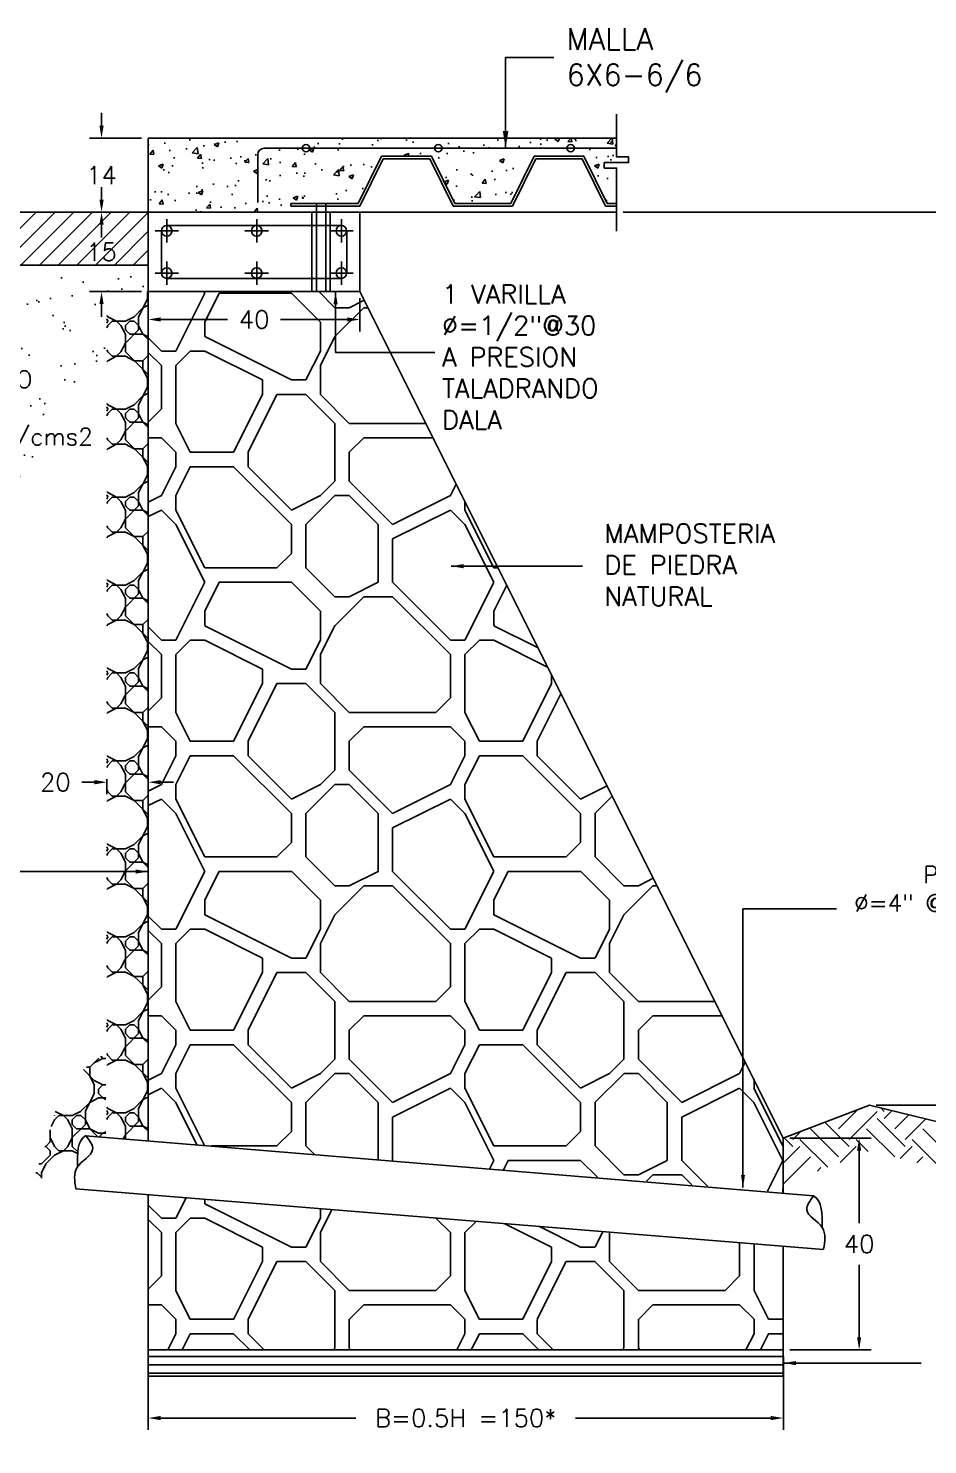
# Model space of a CAD drawing. Header units: millimetres. Extents: x -478 to -58, y -79 to 80.
# Drawn here: x -447.64 to -440.85, y 16.56 to 27.27 of the extents above; entities that cross this region are included whole.
import ezdxf

# ---------------------------------------------------------------- set-up
doc = ezdxf.new("R2010")
doc.units = ezdxf.units.MM
doc.header["$MEASUREMENT"] = 0
doc.layers.get('Defpoints').update_dxf_attribs({"color": 71})
for name, color, linetype in [('ACERO', 40, 'Continuous'), ('L1', 1, 'Continuous'), ('MUROS', 4, 'Continuous'), ('texto', 5, 'Continuous')]:
    doc.layers.add(name, color=color, linetype=linetype)
doc.styles.add('PEQ', font='simplex.shx', dxfattribs={"height": 0.09})
doc.styles.add('ROMANS', font='simplex.shx')
doc.linetypes.add('ZIGZAG', pattern='A,0.0001,-0.2,[131,ltypeshp.shx,S=0.2,R=0,X=-0.2,Y=0],-0.4,[131,ltypeshp.shx,S=0.2,R=180,X=0.2,Y=0],-0.2', length=0.8001)
doc.dimstyles.new('STANDARD$0', dxfattribs={"dimtxt": 0.135, "dimasz": 0.095, "dimexe": 0.09, "dimexo": 0.05, "dimgap": 0.09, "dimtad": 0, "dimtih": 1, "dimtoh": 1, "dimdec": 0, "dimlfac": 100, "dimzin": 0, "dimdsep": 46, "dimtxsty": 'ROMANS', "dimcen": 0.09, "dimclrd": 1, "dimclre": 1, "dimclrt": 5, "dimadec": 0, "dimazin": 0, "dimtfac": 1, "dimtdec": 0, "dimtofl": 0, "dimtmove": 0, "dimatfit": 1, "dimfxl": 1, "dimtolj": 1, "dimtzin": 0, "dimarcsym": 0})
doc.dimstyles.new('STANDARD$7', dxfattribs={"dimtxt": 0.6, "dimasz": 0.09, "dimexe": 0.18, "dimexo": 0.0625, "dimgap": 0.09, "dimtad": 0, "dimtih": 1, "dimtoh": 1, "dimzin": 0, "dimdsep": 46, "dimtxsty": 'PEQ', "dimcen": 0.09, "dimclrd": 1, "dimclre": 1, "dimadec": 0, "dimazin": 0, "dimtfac": 1, "dimtdec": 4, "dimtofl": 0, "dimtmove": 0, "dimatfit": 1, "dimfxl": 1, "dimtolj": 1, "dimtzin": 0, "dimarcsym": 0})
pattern_1 = [(50, (1.0669, -0.6441), (0.3586301, -0.03137607), [0.0375, -0.4125]), (355, (1.0669, -0.6441), (-0.06937567, 0.37609607), [0.03, -0.33]), (100.4514, (1.09677, -0.6467), (0.2892547, 0.34471977), [0.0318701, -0.35057106]), (46.1842, (1.0669, -0.5441), (0.53362052, -0.0827595), [0.05625, -0.61875]), (96.6356, (1.11135, -0.551), (0.46733135, 0.48705894), [0.04780514, -0.5258565]), (351.1842, (1.0669, -0.5441), (0.467331, 0.4870593), [0.045, -0.495]), (21, (1.1169, -0.5691), (0.29845353, -0.20130945), [0.0375, -0.4125]), (326, (1.1169, -0.5691), (0.12165767, 0.36257502), [0.03, -0.33]), (71.4514, (1.14176, -0.58588), (0.42011131, 0.16126525), [0.0318701, -0.35057106]), (37.5, (1.06689, -0.6441), (0.006079928, 0.166446927), [0, -0.326, 0, -0.335, 0, -0.33125]), (7.5, (1.06689, -0.6441), (0.13153477, 0.197205856), [0, -0.191, 0, -0.3185, 0, -0.12625]), (327.5, (0.95539, -0.6441), (0.26691122, -0.011277436), [0, -0.125, 0, -0.39, 0, -0.5175]), (317.5, (0.90539, -0.6441), (0.29159308, 0.05005249), [0, -0.1625, 0, -0.259, 0, -0.3675])]

# ---------------------------------------------------------------- blocks, each defined once
blk = doc.blocks.new('VAR')
at = {"layer": 'ACERO', "color": 4}
for p, q in [((-0.121, 0), (0.121, 0)), ((0, 0.121), (0, -0.121))]:
    blk.add_line(p, q, dxfattribs=at)
at = {"layer": 'ACERO'}
blk.add_circle((0, 0), 0.0548, dxfattribs=at)
blk = doc.blocks.new('*D197')
at = {"layer": 'Defpoints', "color": 0}
for p in [(-447.09, 26.442), (-446.737, 26.442), (-446.737, 25.882)]:
    blk.add_point(p, dxfattribs=at)
at = {"layer": 'L1', "color": 1, "lineweight": -2}
for p, q in [((-447.09, 26.537), (-447.09, 26.632)), ((-446.787, 26.442), (-447.18, 26.442)), ((-446.787, 25.882), (-447.18, 25.882)), ((-447.09, 25.787), (-447.09, 25.692))]:
    blk.add_line(p, q, dxfattribs=at)
at = {"layer": 'L1', "color": 1}
for points in [[(-447.106, 26.537), (-447.074, 26.537), (-447.09, 26.442)], [(-447.106, 25.787), (-447.074, 25.787), (-447.09, 25.882)]]:
    blk.add_solid(points, dxfattribs=at)
at = {"layer": 'L1', "color": 5, "insert": (-447.09, 26.162), "char_height": 0.135, "attachment_point": 5, "style": 'ROMANS'}
blk.add_mtext('\\A1;14', dxfattribs=at)
blk = doc.blocks.new('*D198')
at = {"layer": 'Defpoints', "color": 0}
for p in [(-446.737, 25.882), (-447.09, 25.282), (-446.737, 25.282)]:
    blk.add_point(p, dxfattribs=at)
at = {"layer": 'L1', "color": 1, "lineweight": -2}
for p, q in [((-447.09, 25.977), (-447.09, 26.072)), ((-446.787, 25.882), (-447.18, 25.882)), ((-446.787, 25.282), (-447.18, 25.282)), ((-447.09, 25.187), (-447.09, 25.092))]:
    blk.add_line(p, q, dxfattribs=at)
at = {"layer": 'L1', "color": 1}
for points in [[(-447.106, 25.977), (-447.074, 25.977), (-447.09, 25.882)], [(-447.106, 25.187), (-447.074, 25.187), (-447.09, 25.282)]]:
    blk.add_solid(points, dxfattribs=at)
at = {"layer": 'L1', "color": 5, "insert": (-447.09, 25.582), "char_height": 0.135, "attachment_point": 5, "style": 'ROMANS'}
blk.add_mtext('\\A1;15', dxfattribs=at)
blk = doc.blocks.new('*D199')
at = {"layer": 'Defpoints', "color": 0}
for p in [(-446.737, 25.282), (-445.137, 25.282), (-445.137, 25.071)]:
    blk.add_point(p, dxfattribs=at)
at = {"layer": 'L1', "color": 1, "lineweight": -2}
for p, q in [((-446.737, 25.232), (-446.737, 24.981)), ((-445.137, 25.232), (-445.137, 24.981)), ((-446.642, 25.071), (-446.137, 25.071)), ((-445.232, 25.071), (-445.738, 25.071))]:
    blk.add_line(p, q, dxfattribs=at)
at = {"layer": 'L1', "color": 1}
for points in [[(-446.642, 25.087), (-446.642, 25.055), (-446.737, 25.071)], [(-445.232, 25.087), (-445.232, 25.055), (-445.137, 25.071)]]:
    blk.add_solid(points, dxfattribs=at)
at = {"layer": 'L1', "color": 5, "insert": (-445.937, 25.071), "char_height": 0.135, "attachment_point": 5, "style": 'ROMANS'}
blk.add_mtext('\\A1;40', dxfattribs=at)
blk = doc.blocks.new('*D200')
at = {"layer": 'Defpoints', "color": 0}
for p in [(-446.737, 17.282), (-441.937, 17.282), (-441.937, 16.766)]:
    blk.add_point(p, dxfattribs=at)
at = {"layer": 'L1', "color": 1, "lineweight": -2}
for p, q in [((-446.737, 17.232), (-446.737, 16.676)), ((-441.937, 17.232), (-441.937, 16.676)), ((-446.642, 16.766), (-445.167, 16.766)), ((-442.032, 16.766), (-443.508, 16.766))]:
    blk.add_line(p, q, dxfattribs=at)
at = {"layer": 'L1', "color": 1}
for points in [[(-446.642, 16.782), (-446.642, 16.75), (-446.737, 16.766)], [(-442.032, 16.782), (-442.032, 16.75), (-441.937, 16.766)]]:
    blk.add_solid(points, dxfattribs=at)
at = {"layer": 'L1', "color": 5, "insert": (-444.337, 16.766), "char_height": 0.135, "attachment_point": 5, "style": 'ROMANS'}
blk.add_mtext('\\A1;B=0.5H =150*', dxfattribs=at)
blk = doc.blocks.new('*D201')
at = {"layer": 'Defpoints', "color": 0}
for p in [(-441.937, 18.882), (-441.364, 18.882), (-441.937, 17.282)]:
    blk.add_point(p, dxfattribs=at)
at = {"layer": 'L1', "color": 1, "lineweight": -2}
for p, q in [((-441.887, 18.882), (-441.274, 18.882)), ((-441.364, 18.787), (-441.364, 18.239)), ((-441.364, 17.377), (-441.364, 17.924)), ((-441.887, 17.282), (-441.274, 17.282))]:
    blk.add_line(p, q, dxfattribs=at)
at = {"layer": 'L1', "color": 1}
for points in [[(-441.38, 18.787), (-441.349, 18.787), (-441.364, 18.882)], [(-441.38, 17.377), (-441.349, 17.377), (-441.364, 17.282)]]:
    blk.add_solid(points, dxfattribs=at)
at = {"layer": 'L1', "color": 5, "insert": (-441.364, 18.082), "char_height": 0.135, "attachment_point": 5, "style": 'ROMANS'}
blk.add_mtext('\\A1;40', dxfattribs=at)
blk = doc.blocks.new('*D202')
at = {"layer": 'Defpoints', "color": 0}
for p in [(-447.049, 21.645), (-446.737, 21.645), (-447.049, 21.573)]:
    blk.add_point(p, dxfattribs=at)
at = {"layer": 'L1', "color": 1, "lineweight": -2}
for p, q in [((-447.144, 21.573), (-447.239, 21.573)), ((-447.049, 21.595), (-447.049, 21.483)), ((-446.737, 21.595), (-446.737, 21.483)), ((-446.642, 21.573), (-446.547, 21.573))]:
    blk.add_line(p, q, dxfattribs=at)
at = {"layer": 'L1', "color": 1}
for points in [[(-447.144, 21.589), (-447.144, 21.557), (-447.049, 21.573)], [(-446.642, 21.589), (-446.642, 21.557), (-446.737, 21.573)]]:
    blk.add_solid(points, dxfattribs=at)
at = {"layer": 'L1', "color": 5, "insert": (-447.439, 21.573), "char_height": 0.135, "attachment_point": 5, "style": 'ROMANS'}
blk.add_mtext('\\A1;20', dxfattribs=at)
blk = doc.blocks.new('*D307')
at = {"layer": 'Defpoints', "color": 0}
for p in [(-443.198, 25.882), (-441.285, 19.131), (-440.026, 19.131)]:
    blk.add_point(p, dxfattribs=at)
at = {"layer": 'L1', "color": 1, "lineweight": -2}
for p, q in [((-443.148, 25.882), (-439.936, 25.882)), ((-440.026, 25.787), (-440.026, 22.664)), ((-440.026, 19.226), (-440.026, 22.349)), ((-441.235, 19.131), (-439.936, 19.131))]:
    blk.add_line(p, q, dxfattribs=at)
at = {"layer": 'L1', "color": 1}
for points in [[(-440.042, 25.787), (-440.01, 25.787), (-440.026, 25.882)], [(-440.042, 19.226), (-440.01, 19.226), (-440.026, 19.131)]]:
    blk.add_solid(points, dxfattribs=at)
at = {"layer": 'L1', "color": 5, "insert": (-440.026, 22.506), "char_height": 0.135, "attachment_point": 5, "style": 'ROMANS'}
blk.add_mtext('\\A1;H*', dxfattribs=at)

msp = doc.modelspace()

# ---------------------------------------------------------------- hatches: boundary and pattern name
at = {"layer": 'L1'}
h = msp.add_hatch(dxfattribs=at)
h.set_pattern_fill('AR-CONC', color=256, scale=0.05, style=0)
h.set_pattern_definition(pattern_1)
h.paths.add_polyline_path([(-445.98237, 26.44162), (-446.73736, 26.44162), (-446.73736, 25.88162), (-445.98237, 25.88162)])
h = msp.add_hatch(dxfattribs=at)
h.set_pattern_fill('AR-CONC', color=256, scale=0.05, style=0)
h.set_pattern_definition(pattern_1)
h.paths.add_polyline_path([(-444.97334, 26.3057), (-444.59661, 26.3057), (-444.4206, 25.94836), (-443.99686, 25.94836), (-443.82085, 26.3057), (-443.44412, 26.3057), (-443.26811, 25.94836), (-443.19771, 25.94836), (-443.19771, 26.21528), (-443.29004, 26.21528), (-443.29004, 26.25771), (-443.10689, 26.25771), (-443.10689, 26.30015), (-443.19771, 26.30015), (-443.19771, 26.36592), (-443.51657, 26.36592, -1), (-443.5727, 26.36592), (-444.51657, 26.36592, -1), (-444.5727, 26.36592), (-445.51657, 26.36592, -1), (-445.5727, 26.36592, -1), (-445.51657, 26.36592), (-444.5727, 26.36592, -1), (-444.51657, 26.36592), (-443.5727, 26.36592, -1), (-443.51657, 26.36592), (-443.19771, 26.36592), (-443.19771, 26.44162), (-445.98237, 26.44162), (-445.98237, 25.88162), (-445.46545, 25.88162), (-445.46545, 25.92836), (-445.65898, 25.92836), (-445.65898, 25.94836), (-445.14935, 25.94836)])
h = msp.add_hatch(dxfattribs=at)
h.set_pattern_fill('ANSI31', color=256, scale=0.8, style=0)
h.set_pattern_definition([(45, (1.06689, -0.6441), (-0.070710678, 0.070710678), [])])
h.paths.add_polyline_path([(-446.73736, 25.48162), (-446.73736, 25.88162), (-449.31215, 25.88146), (-449.26217, 25.48162)])
h = msp.add_hatch(dxfattribs=at)
h.set_pattern_fill('AR-SAND', color=256, scale=0.2, style=0)
h.set_pattern_definition([(37.5, (1.0669, -0.6441), (-0.01259867, 0.38536475), [0, -0.304, 0, -0.34, 0, -0.325]), (7.5, (1.0669, -0.6441), (0.35395534, 0.5644292), [0, -0.164, 0, -0.274, 0, -0.105]), (327.5, (0.8209, -0.6441), (0.62282837, 0.0011318), [0, -0.1, 0, -0.36, 0, -0.47]), (317.5, (0.8209, -0.6441), (0.6012253, 0.1755351), [0, -0.05, 0, -0.236, 0, -0.27])])
edge = h.paths.add_edge_path()
edge.add_spline(control_points=[(-450.46977, 24.68146), (-450.29114, 24.29221), (-449.94296, 23.53351), (-449.1754, 22.74029), (-449.44332, 21.62811), (-448.61862, 21.59828), (-448.05819, 22.9744), (-447.5532, 24.13251), (-446.91166, 24.98641), (-446.76011, 25.24311), (-446.73736, 25.28162)], knot_values=[0, 0, 0, 0, 1.27073762, 2.47684817, 3.33365025, 3.52432005, 4.69114067, 6.94736299, 7.70788821, 7.84216196, 7.84216196, 7.84216196, 7.84216196], degree=3, periodic=0)
edge.add_line((-446.73736, 25.28162), (-446.73736, 25.48162))
edge.add_line((-446.73736, 25.48162), (-449.26217, 25.48162))
edge.add_line((-449.26217, 25.48162), (-449.11215, 24.28146))
edge.add_line((-449.11215, 24.28146), (-449.91215, 24.28146))
edge.add_line((-449.91215, 24.28146), (-449.91215, 24.68146))
edge.add_line((-449.91215, 24.68146), (-450.46977, 24.68146))
h = msp.add_hatch(dxfattribs=at)
h.set_pattern_fill('GHIAIA1', color=256, scale=0.665, style=0, pattern_type=2)
h.set_pattern_definition([(0, (1.5324, -0.6441), (0, 0.665), [0.03325, -0.09975, 0.03325, -0.49875]), (0, (1.69864, -0.5776), (0, 0.665), [0.03325, -0.63175]), (0, (1.36614, -0.5111), (0, 0.665), [0.0665, -0.5985]), (0, (1.1999, -0.47785), (0, 0.665), [0.09975, -0.56525]), (0, (1.5324, -0.4446), (0, 0.665), [0.0665, -0.0665, 0.09975, -0.43225]), (0, (1.49914, -0.34485), (0, 0.665), [0.09975, -0.56525]), (0, (1.3329, -0.3116), (0, 0.665), [0.09975, -0.23275, 0.09975, -0.23275]), (0, (1.1999, -0.21185), (0, 0.665), [0.09975, -0.03325, 0.03325, -0.49875]), (0, (1.63214, -0.14535), (0, 0.665), [0.03325, -0.63175]), (0, (1.49914, -0.07885), (0, 0.665), [0.0665, -0.5985]), (90, (1.0669, -0.0456), (-0.665, 4e-17), [0.0665, -0.5985]), (90, (1.1334, -0.5111), (-0.665, 4e-17), [0.03325, -0.0665, 0.09975, -0.4655]), (90, (1.29964, -0.4446), (-0.665, 4e-17), [0.133, -0.03325, 0.03325, -0.4655]), (90, (1.3994, -0.27835), (-0.665, 4e-17), [0.09975, -0.56525]), (90, (1.43264, -0.5776), (-0.665, 4e-17), [0.0665, -0.5985]), (90, (1.4659, -0.0456), (-0.665, 4e-17), [0.0665, -0.5985]), (90, (1.49914, -0.4446), (-0.665, 4e-17), [0.0665, -0.3325, 0.03325, -0.23275]), (90, (1.5989, -0.1121), (-0.665, 4e-17), [0.03325, -0.03325, 0.03325, -0.56525]), (90, (1.63214, -0.41135), (-0.665, 4e-17), [0.0665, -0.09975, 0.0665, -0.43225]), (90, (1.6654, -0.5776), (-0.665, 4e-17), [0.0665, -0.5985]), (45, (1.10014, -0.5776), (7e-17, 0.665), [0.09404496, -0.1880904, 0.1410678, -0.5172489]), (45, (1.0669, -0.5776), (7e-17, 0.665), [0.0940452, -0.8464068]), (45, (1.43264, -0.5111), (7e-17, 0.665), [0.0940452, -0.8464068]), (45, (1.36614, -0.1786), (7e-17, 0.665), [0.0940452, -0.8464068]), (45, (1.6654, -0.5111), (7e-17, 0.665), [0.0940452, -0.8464068]), (45, (1.10014, -0.4446), (7e-17, 0.665), [0.0470226, -0.8934294]), (45, (1.16664, -0.2451), (7e-17, 0.665), [0.0470226, -0.8934294]), (45, (1.23314, -0.47785), (7e-17, 0.665), [0.0470226, -0.8934294]), (45, (1.29964, -0.2451), (7e-17, 0.665), [0.0470226, -0.8934294]), (45, (1.49914, -0.3781), (7e-17, 0.665), [0.0470226, -0.8934294]), (45, (1.49914, -0.01235), (7e-17, 0.665), [0.0470226, -0.8934294]), (45, (1.56564, -0.07885), (7e-17, 0.665), [0.0470226, -0.8934294]), (45, (1.5989, -0.4446), (7e-17, 0.665), [0.0470226, -0.8934294]), (45, (1.63214, -0.61085), (7e-17, 0.665), [0.0470226, -0.8934294]), (45, (1.63214, -0.34485), (7e-17, 0.665), [0.0470226, -0.8934294]), (45, (1.63214, -0.01235), (7e-17, 0.665), [0.0470226, -0.8934294]), (45, (1.6654, -0.14535), (7e-17, 0.665), [0.0470226, -0.8934294]), (135, (1.5324, -0.07885), (-0.665, 7e-17), [0.0470226, -0.8934294]), (135, (1.5989, -0.01235), (-0.665, 7e-17), [0.0470226, -0.8934294]), (135, (1.63214, -0.14535), (-0.665, 7e-17), [0.0470226, -0.8934294]), (135, (1.7319, -0.01235), (-0.665, 7e-17), [0.0470226, -0.8934294]), (135, (1.3994, -0.2451), (-0.665, 7e-17), [0.0470226, -0.8934294]), (135, (1.3329, -0.3116), (-0.665, 7e-17), [0.0470226, -0.8934294]), (135, (1.1334, -0.47785), (-0.665, 7e-17), [0.0470226, -0.8934294]), (135, (1.1999, -0.47785), (-0.665, 7e-17), [0.0470226, -0.8934294]), (135, (1.2664, -0.2451), (-0.665, 7e-17), [0.0470226, -0.8934294]), (135, (1.1334, -0.34485), (-0.665, 7e-17), [0.0470226, -0.8934294]), (135, (1.5324, -0.4446), (-0.665, 7e-17), [0.0470226, -0.8934294]), (135, (1.63214, -0.3781), (-0.665, 7e-17), [0.0470226, -0.8934294]), (135, (1.6654, -0.5111), (-0.665, 7e-17), [0.0470226, -0.8934294]), (135, (1.6654, -0.4446), (-0.665, 7e-17), [0.0470226, -0.8934294]), (135, (1.69864, -0.5776), (-0.665, 7e-17), [0.0470226, -0.8934294]), (135, (1.16664, -0.1786), (-0.665, 7e-17), [0.0940452, -0.8464068]), (135, (1.49914, -0.3781), (-0.665, 7e-17), [0.0940452, -0.8464068]), (135, (1.4659, -0.61085), (-0.665, 7e-17), [0.235113, -0.705339]), (26.56505, (1.0669, -0.3116), (0.665, 3e-10), [0.074347, -1.4126382]), (26.56505, (1.16664, -0.5111), (0.665, 3e-10), [0.074347, -1.4126382]), (26.56505, (1.29964, -0.21185), (0.665, 3e-10), [0.074347, -1.4126382]), (26.56505, (1.56564, -0.6441), (0.665, 3e-10), [0.074347, -1.4126382]), (26.56505, (1.4659, -0.47785), (0.665, 3e-10), [0.074347, -1.4126382]), (26.56505, (1.5324, -0.34485), (0.665, 3e-10), [0.074347, -1.4126382]), (26.56505, (1.43264, -0.1121), (0.665, 3e-10), [0.074347, -1.4126382]), (26.56505, (1.6654, -0.14535), (0.665, 3e-10), [0.074347, -1.4126382]), (63.43495, (1.1334, -0.3116), (3e-10, 0.665), [0.074347, -1.4126382]), (63.43495, (1.1334, -0.27835), (3e-10, 0.665), [0.074347, -1.4126382]), (63.43495, (1.3994, -0.1786), (3e-10, 0.665), [0.148694, -1.3382912]), (63.43495, (1.63214, -0.21185), (3e-10, 0.665), [0.074347, -1.4126382]), (63.43495, (1.5989, -0.3116), (3e-10, 0.665), [0.074347, -1.4126382]), (63.43495, (1.2664, -0.4446), (3e-10, 0.665), [0.074347, -1.4126382]), (63.43495, (1.5989, -0.07885), (3e-10, 0.665), [0.074347, -1.4126382]), (63.43495, (1.69864, -0.1121), (3e-10, 0.665), [0.074347, -1.4126382]), (116.56505, (1.10014, -0.1121), (-3e-10, 0.665), [0.074347, -1.4126382]), (116.56505, (1.4659, -0.6441), (-3e-10, 0.665), [0.074347, -1.4126382]), (116.56505, (1.16664, -0.21185), (-3e-10, 0.665), [0.074347, -1.4126382]), (116.56505, (1.6654, -0.27835), (-3e-10, 0.665), [0.074347, -1.4126382]), (116.56505, (1.43264, -0.3116), (-3e-10, 0.665), [0.074347, -1.4126382]), (116.56505, (1.63214, -0.1786), (-3e-10, 0.665), [0.074347, -1.4126382]), (116.56505, (1.29964, -0.3116), (-3e-10, 0.665), [0.074347, -1.4126382]), (116.56505, (1.16664, -0.4446), (-3e-10, 0.665), [0.074347, -1.4126382]), (153.43495, (1.1334, -0.14535), (-0.665, 3e-10), [0.074347, -1.4126382]), (153.43495, (1.36614, -0.5111), (-0.665, 3e-10), [0.074347, -1.4126382]), (153.43495, (1.23314, -0.21185), (-0.665, 3e-10), [0.074347, -1.4126382]), (153.43495, (1.63214, -0.47785), (-0.665, 3e-10), [0.074347, -1.4126382]), (153.43495, (1.5324, -0.6441), (-0.665, 3e-10), [0.074347, -1.4126382]), (153.43495, (1.5989, -0.1121), (-0.665, 3e-10), [0.074347, -1.4126382]), (153.43495, (1.49914, -0.34485), (-0.665, 3e-10), [0.074347, -1.4126382]), (153.43495, (1.1334, -0.14535), (-0.665, 3e-10), [0.074347, -1.4126382]), (153.43495, (1.7319, -0.3116), (-0.665, 3e-10), [0.074347, -1.4126382]), (243.43495, (1.10014, -0.5776), (-3e-10, -0.665), [0.074347, -1.4126382])])
h.paths.add_polyline_path([(-446.73736, 25.28162), (-447.05113, 25.28162), (-447.05113, 18.88679), (-446.73736, 18.86087)])
h = msp.add_hatch(dxfattribs=at)
h.set_pattern_fill('MOSAIC', color=256, scale=2.185, style=0, pattern_type=2)
h.set_pattern_definition([(0, (2.5964, -1.0618), (2.185, 2.185), [0.10925, -0.10925, 0.2185, -1.748]), (0, (1.7224, -0.9526), (2.185, 2.185), [0.54625, -1.63875]), (0, (1.6131, -0.8433), (2.185, 2.185), [0.54625, -1.63875]), (0, (2.5964, -0.297), (2.185, 2.185), [0.10925, -2.07575]), (0, (1.5039, -0.0786), (2.185, 2.185), [0.32775, -1.85725]), (0, (1.5039, 0.0307), (2.185, 2.185), [0.32775, -1.85725]), (0, (2.8149, 0.14), (2.185, 2.185), [0.6555, -1.5295]), (0, (2.7056, 0.2492), (2.185, 2.185), [0.6555, -1.5295]), (0, (2.1594, 0.4677), (2.185, 2.185), [0.2185, -1.9665]), (0, (2.2686, 0.577), (2.185, 2.185), [0.10925, -2.07575]), (0, (1.2854, 0.7954), (2.185, 2.185), [0.10925, -0.10925, 0.10925, -1.85725]), (90, (1.2854, 0.3584), (-2.185, 2.185), [0.32775, -1.85725]), (90, (1.3946, -0.4063), (-2.185, 2.185), [0.10925, -0.2185, 0.10925, -0.2185, 0.437, -1.0925]), (90, (1.6131, 0.9047), (-2.185, 2.185), [0.10925, -2.07575]), (90, (1.9409, -0.0786), (-2.185, 2.185), [0.10925, -2.07575]), (90, (2.0501, 0.4677), (-2.185, 2.185), [0.10925, -2.07575]), (90, (2.2686, -0.734), (-2.185, 2.185), [0.2185, -1.9665]), (90, (2.3779, -0.8433), (-2.185, 2.185), [0.32775, -1.85725]), (90, (2.4871, 0.4677), (-2.185, 2.185), [0.2185, -0.10925, 0.2185, -1.63875]), (90, (2.5964, -0.1878), (-2.185, 2.185), [0.437, -1.748]), (90, (2.7056, -0.1878), (-2.185, 2.185), [0.2185, -1.9665]), (90, (2.9241, -0.9526), (-2.185, 2.185), [0.437, -1.748]), (90, (3.0334, -0.9526), (-2.185, 2.185), [0.32775, -1.85725]), (45, (2.1594, -0.8433), (2e-16, 2.185), [0.154503, -2.935554]), (45, (2.4871, -0.297), (2e-16, 2.185), [0.154503, -2.935554]), (45, (2.7056, 0.0307), (2e-16, 2.185), [0.154503, -2.935554]), (45, (1.1761, 0.2492), (2e-16, 2.185), [0.154503, -2.935554]), (45, (1.3946, 0.6862), (2e-16, 2.185), [0.154503, -2.935554]), (45, (2.3779, -0.5156), (2e-16, 2.185), [0.309005, -2.781052]), (45, (2.5964, 0.9047), (2e-16, 2.185), [0.309005, -2.781052]), (135, (2.4871, -1.171), (-2.185, 2e-16), [0.309005, -2.781052]), (135, (2.5964, -1.0618), (-2.185, 2e-16), [0.309005, -2.781052]), (135, (2.9241, -0.5156), (-2.185, 2e-16), [0.309005, -2.781052]), (135, (2.5964, 0.2492), (-2.185, 2e-16), [0.309005, -2.781052]), (135, (2.7056, 0.2492), (-2.185, 2e-16), [0.309005, -2.781052]), (135, (2.2686, -0.4063), (-2.185, 2e-16), [0.463508, -2.626548]), (135, (3.0334, -0.5156), (-2.185, 2e-16), [0.463508, -2.626548]), (135, (2.2686, -0.5156), (-2.185, 2e-16), [0.618011, -2.472045]), (135, (1.2854, 0.7954), (-2.185, 2e-16), [0.618011, -2.472045]), (135, (1.2854, 0.6862), (-2.185, 2e-16), [0.618011, -2.472045]), (135, (1.3946, -0.5156), (-2.185, 2e-16), [0.154503, -2.935554]), (135, (1.3946, 0.0307), (-2.185, 2e-16), [0.154503, -2.935554]), (26.56505, (2.7056, -1.0618), (2.185, 9e-10), [0.24429, -4.641518]), (26.56505, (2.2686, -0.4063), (2.185, 9e-10), [0.24429, -4.641518]), (26.56505, (3.0334, -0.6248), (2.185, 9e-10), [0.488581, -4.397228]), (26.56505, (3.0334, -0.5156), (2.185, 9e-10), [0.488581, -4.397228]), (63.43495, (2.3779, 0.5769), (1e-10, 2.185), [0.244283, -2.44283, 0.488566, -1.7101295]), (63.43495, (1.2854, -0.2971), (1e-10, 2.185), [0.24429, -4.641518]), (63.43495, (1.6131, -1.1711), (1e-10, 2.185), [0.24429, -4.641518]), (63.43495, (1.3946, -0.2971), (1e-10, 2.185), [0.24429, -4.641518]), (63.43495, (2.4871, 0.6862), (1e-10, 2.185), [0.24429, -4.641518]), (63.43495, (2.3779, 0.5769), (1e-10, 2.185), [0.24429, -4.641518]), (63.43495, (1.9409, 0.0307), (1e-10, 2.185), [0.488581, -4.397228]), (63.43495, (1.8316, 0.0307), (1e-10, 2.185), [0.488581, -4.397228]), (116.56505, (1.5039, 0.0307), (-9e-10, 2.185), [0.24429, -4.641518]), (116.56505, (1.6131, -0.9526), (-9e-10, 2.185), [0.488581, -4.397228]), (116.56505, (1.6131, -0.8433), (-9e-10, 2.185), [0.488581, -4.397228]), (153.43495, (2.0501, 0.5769), (-2.185, 1e-10), [0.488581, -4.397228]), (153.43495, (2.2686, 0.5769), (-2.185, 1e-10), [0.732871, -4.152937])])
h.paths.add_polyline_path([(-441.93736, 18.06422), (-446.73736, 18.4544), (-446.73736, 17.28162), (-441.93736, 17.28162)])
h.paths.add_polyline_path([(-446.73736, 18.86214), (-441.93736, 18.47196), (-441.93736, 18.88162), (-445.13736, 25.28162), (-446.73736, 25.28162)])
h = msp.add_hatch(dxfattribs=at)
h.set_pattern_fill('GHIAIA1', color=256, scale=0.665, style=0, pattern_type=2)
h.set_pattern_definition([(0, (0.4655, 0), (0, 0.665), [0.03325, -0.09975, 0.03325, -0.49875]), (0, (0.63175, 0.0665), (0, 0.665), [0.03325, -0.63175]), (0, (0.29925, 0.133), (0, 0.665), [0.0665, -0.5985]), (0, (0.133, 0.16625), (0, 0.665), [0.09975, -0.56525]), (0, (0.4655, 0.1995), (0, 0.665), [0.0665, -0.0665, 0.09975, -0.43225]), (0, (0.43225, 0.29925), (0, 0.665), [0.09975, -0.56525]), (0, (0.266, 0.3325), (0, 0.665), [0.09975, -0.23275, 0.09975, -0.23275]), (0, (0.133, 0.43225), (0, 0.665), [0.09975, -0.03325, 0.03325, -0.49875]), (0, (0.56525, 0.49875), (0, 0.665), [0.03325, -0.63175]), (0, (0.43225, 0.56525), (0, 0.665), [0.0665, -0.5985]), (90, (0, 0.5985), (-0.665, 4e-17), [0.0665, -0.5985]), (90, (0.0665, 0.133), (-0.665, 4e-17), [0.03325, -0.0665, 0.09975, -0.4655]), (90, (0.23275, 0.1995), (-0.665, 4e-17), [0.133, -0.03325, 0.03325, -0.4655]), (90, (0.3325, 0.36575), (-0.665, 4e-17), [0.09975, -0.56525]), (90, (0.36575, 0.0665), (-0.665, 4e-17), [0.0665, -0.5985]), (90, (0.399, 0.5985), (-0.665, 4e-17), [0.0665, -0.5985]), (90, (0.43225, 0.1995), (-0.665, 4e-17), [0.0665, -0.3325, 0.03325, -0.23275]), (90, (0.532, 0.532), (-0.665, 4e-17), [0.03325, -0.03325, 0.03325, -0.56525]), (90, (0.56525, 0.23275), (-0.665, 4e-17), [0.0665, -0.09975, 0.0665, -0.43225]), (90, (0.5985, 0.0665), (-0.665, 4e-17), [0.0665, -0.5985]), (45, (0.03325, 0.0665), (7e-17, 0.665), [0.09404496, -0.1880904, 0.1410678, -0.5172489]), (45, (0, 0.0665), (7e-17, 0.665), [0.0940452, -0.8464068]), (45, (0.36575, 0.133), (7e-17, 0.665), [0.0940452, -0.8464068]), (45, (0.29925, 0.4655), (7e-17, 0.665), [0.0940452, -0.8464068]), (45, (0.5985, 0.133), (7e-17, 0.665), [0.0940452, -0.8464068]), (45, (0.03325, 0.1995), (7e-17, 0.665), [0.0470226, -0.8934294]), (45, (0.09975, 0.399), (7e-17, 0.665), [0.0470226, -0.8934294]), (45, (0.16625, 0.16625), (7e-17, 0.665), [0.0470226, -0.8934294]), (45, (0.23275, 0.399), (7e-17, 0.665), [0.0470226, -0.8934294]), (45, (0.43225, 0.266), (7e-17, 0.665), [0.0470226, -0.8934294]), (45, (0.43225, 0.63175), (7e-17, 0.665), [0.0470226, -0.8934294]), (45, (0.49875, 0.56525), (7e-17, 0.665), [0.0470226, -0.8934294]), (45, (0.532, 0.1995), (7e-17, 0.665), [0.0470226, -0.8934294]), (45, (0.56525, 0.03325), (7e-17, 0.665), [0.0470226, -0.8934294]), (45, (0.56525, 0.29925), (7e-17, 0.665), [0.0470226, -0.8934294]), (45, (0.56525, 0.63175), (7e-17, 0.665), [0.0470226, -0.8934294]), (45, (0.5985, 0.49875), (7e-17, 0.665), [0.0470226, -0.8934294]), (135, (0.4655, 0.56525), (-0.665, 7e-17), [0.0470226, -0.8934294]), (135, (0.532, 0.63175), (-0.665, 7e-17), [0.0470226, -0.8934294]), (135, (0.56525, 0.49875), (-0.665, 7e-17), [0.0470226, -0.8934294]), (135, (0.665, 0.63175), (-0.665, 7e-17), [0.0470226, -0.8934294]), (135, (0.3325, 0.399), (-0.665, 7e-17), [0.0470226, -0.8934294]), (135, (0.266, 0.3325), (-0.665, 7e-17), [0.0470226, -0.8934294]), (135, (0.0665, 0.16625), (-0.665, 7e-17), [0.0470226, -0.8934294]), (135, (0.133, 0.16625), (-0.665, 7e-17), [0.0470226, -0.8934294]), (135, (0.1995, 0.399), (-0.665, 7e-17), [0.0470226, -0.8934294]), (135, (0.0665, 0.29925), (-0.665, 7e-17), [0.0470226, -0.8934294]), (135, (0.4655, 0.1995), (-0.665, 7e-17), [0.0470226, -0.8934294]), (135, (0.56525, 0.266), (-0.665, 7e-17), [0.0470226, -0.8934294]), (135, (0.5985, 0.133), (-0.665, 7e-17), [0.0470226, -0.8934294]), (135, (0.5985, 0.1995), (-0.665, 7e-17), [0.0470226, -0.8934294]), (135, (0.63175, 0.0665), (-0.665, 7e-17), [0.0470226, -0.8934294]), (135, (0.09975, 0.4655), (-0.665, 7e-17), [0.0940452, -0.8464068]), (135, (0.43225, 0.266), (-0.665, 7e-17), [0.0940452, -0.8464068]), (135, (0.399, 0.03325), (-0.665, 7e-17), [0.235113, -0.705339]), (26.56505, (0, 0.3325), (0.665, 3e-10), [0.074347, -1.4126382]), (26.56505, (0.09975, 0.133), (0.665, 3e-10), [0.074347, -1.4126382]), (26.56505, (0.23275, 0.43225), (0.665, 3e-10), [0.074347, -1.4126382]), (26.56505, (0.49875, 0), (0.665, 3e-10), [0.074347, -1.4126382]), (26.56505, (0.399, 0.16625), (0.665, 3e-10), [0.074347, -1.4126382]), (26.56505, (0.4655, 0.29925), (0.665, 3e-10), [0.074347, -1.4126382]), (26.56505, (0.36575, 0.532), (0.665, 3e-10), [0.074347, -1.4126382]), (26.56505, (0.5985, 0.49875), (0.665, 3e-10), [0.074347, -1.4126382]), (63.43495, (0.0665, 0.3325), (3e-10, 0.665), [0.074347, -1.4126382]), (63.43495, (0.0665, 0.36575), (3e-10, 0.665), [0.074347, -1.4126382]), (63.43495, (0.3325, 0.4655), (3e-10, 0.665), [0.148694, -1.3382912]), (63.43495, (0.56525, 0.43225), (3e-10, 0.665), [0.074347, -1.4126382]), (63.43495, (0.532, 0.3325), (3e-10, 0.665), [0.074347, -1.4126382]), (63.43495, (0.1995, 0.1995), (3e-10, 0.665), [0.074347, -1.4126382]), (63.43495, (0.532, 0.56525), (3e-10, 0.665), [0.074347, -1.4126382]), (63.43495, (0.63175, 0.532), (3e-10, 0.665), [0.074347, -1.4126382]), (116.56505, (0.03325, 0.532), (-3e-10, 0.665), [0.074347, -1.4126382]), (116.56505, (0.399, 0), (-3e-10, 0.665), [0.074347, -1.4126382]), (116.56505, (0.09975, 0.43225), (-3e-10, 0.665), [0.074347, -1.4126382]), (116.56505, (0.5985, 0.36575), (-3e-10, 0.665), [0.074347, -1.4126382]), (116.56505, (0.36575, 0.3325), (-3e-10, 0.665), [0.074347, -1.4126382]), (116.56505, (0.56525, 0.4655), (-3e-10, 0.665), [0.074347, -1.4126382]), (116.56505, (0.23275, 0.3325), (-3e-10, 0.665), [0.074347, -1.4126382]), (116.56505, (0.09975, 0.1995), (-3e-10, 0.665), [0.074347, -1.4126382]), (153.43495, (0.0665, 0.49875), (-0.665, 3e-10), [0.074347, -1.4126382]), (153.43495, (0.29925, 0.133), (-0.665, 3e-10), [0.074347, -1.4126382]), (153.43495, (0.16625, 0.43225), (-0.665, 3e-10), [0.074347, -1.4126382]), (153.43495, (0.56525, 0.16625), (-0.665, 3e-10), [0.074347, -1.4126382]), (153.43495, (0.4655, 0), (-0.665, 3e-10), [0.074347, -1.4126382]), (153.43495, (0.532, 0.532), (-0.665, 3e-10), [0.074347, -1.4126382]), (153.43495, (0.43225, 0.29925), (-0.665, 3e-10), [0.074347, -1.4126382]), (153.43495, (0.0665, 0.49875), (-0.665, 3e-10), [0.074347, -1.4126382]), (153.43495, (0.665, 0.3325), (-0.665, 3e-10), [0.074347, -1.4126382]), (243.43495, (0.03325, 0.0665), (-3e-10, -0.665), [0.074347, -1.4126382])])
edge = h.paths.add_edge_path()
edge.add_line((-447.05837, 19.52864), (-447.40809, 19.26217))
edge.add_line((-447.40809, 19.26217), (-447.44973, 19.02927))
edge.add_line((-447.44973, 19.02927), (-447.58967, 18.6114))
edge.add_line((-447.58967, 18.6114), (-447.34984, 18.43613))
edge.add_line((-447.34984, 18.43613), (-447.28417, 18.4982))
edge.add_spline(control_points=[(-447.28417, 18.4982), (-447.29383, 18.55663), (-447.31397, 18.67863), (-447.1117, 18.77087), (-447.18037, 18.86319), (-447.20785, 18.89973)], knot_values=[0, 0, 0, 0, 0.16340375, 0.34120469, 0.45744035, 0.45744035, 0.45744035, 0.45744035], degree=3, periodic=0)
edge.add_spline(control_points=[(-447.21033, 18.89994), (-447.27481, 18.86195), (-447.27344, 18.763), (-447.27208, 18.66405)], knot_values=[0, 0, 0, 0, 1.33523202, 1.33523202, 1.33523202, 1.33523202], degree=3, periodic=0)
edge.add_spline(control_points=[(-447.28417, 18.4982), (-447.29383, 18.55663), (-447.31397, 18.67863), (-447.1117, 18.77087), (-447.18037, 18.86319), (-447.20785, 18.89973)], knot_values=[0, 0, 0, 0, 0.16340375, 0.34120469, 0.45744035, 0.45744035, 0.45744035, 0.45744035], degree=3, periodic=0)
edge.add_line((-447.20785, 18.89973), (-447.05869, 18.88741))
edge.add_line((-447.05869, 18.88741), (-447.05837, 19.52864))
h = msp.add_hatch(dxfattribs=at)
h.set_pattern_fill('EARTH', color=256, scale=1.2, angle=45, style=0)
h.set_pattern_definition([(45, (1.0669, -0.6441), (3e-17, 0.42426407), [0.3, -0.3]), (45, (0.98734, -0.56455), (3e-17, 0.42426407), [0.3, -0.3]), (45, (0.9078, -0.485), (3e-17, 0.42426407), [0.3, -0.3]), (135, (0.9078, -0.43197), (-0.42426407, 6e-17), [0.3, -0.3]), (135, (0.98734, -0.35242), (-0.42426407, 6e-17), [0.3, -0.3]), (135, (1.0669, -0.27287), (-0.42426407, 6e-17), [0.3, -0.3])])
h.paths.add_polyline_path([(-439.18441, 18.61385), (-438.62632, 18.72291), (-437.97375, 18.48496), (-437.86199, 18.79147), (-438.62632, 19.07018), (-439.18441, 18.96112), (-440.19309, 18.8643), (-441.28501, 19.13089), (-441.93736, 18.88162), (-441.93736, 18.53435), (-441.28501, 18.78362), (-440.19309, 18.51703)])
h = msp.add_hatch(dxfattribs=at)
h.set_pattern_fill('ANSI31', color=256, scale=0.5, angle=135, style=0)
h.set_pattern_definition([(180, (1.066886, -0.6441), (-1e-17, -0.0625), [])])
h.paths.add_polyline_path([(-441.93736, 17.08162), (-441.93736, 17.28162), (-446.73736, 17.28162), (-446.73736, 17.08162)])

# ---------------------------------------------------------------- linework, layer by layer
at = {"layer": 'ACERO'}
for p, q in [((-445.46545, 25.94836), (-445.46545, 25.28162)), ((-445.39584, 25.94836), (-445.39584, 25.28162))]:
    msp.add_line(p, q, dxfattribs=at)
for points in [[(-446.63736, 25.42175), (-446.63736, 25.7415)], [(-446.59723, 25.78162), (-445.27749, 25.78162)], [(-445.23736, 25.7415), (-445.23736, 25.42175)], [(-445.27749, 25.38162), (-446.59723, 25.38162)]]:
    msp.add_lwpolyline(points, dxfattribs=at)
at = {"layer": 'L1', "linetype": 'ZIGZAG', "ltscale": 0.1}
for p, q in [((-445.50182, 25.88725), (-445.50182, 25.28162)), ((-445.36139, 25.88725), (-445.36139, 25.28162))]:
    msp.add_line(p, q, dxfattribs=at)
at = {"layer": 'L1'}
for p, q in [((-446.73736, 17.28162), (-446.73736, 17.08162)), ((-441.93736, 17.28162), (-441.93736, 17.08162))]:
    msp.add_line(p, q, dxfattribs=at)
for points in [[(-443.19771, 26.62434), (-443.19771, 26.30015), (-443.10689, 26.30015), (-443.10689, 26.25771), (-443.29004, 26.25771), (-443.29004, 26.21528), (-443.19771, 26.21528), (-443.19771, 25.73943)], [(-441.93736, 18.88162), (-441.28501, 19.13089), (-440.19309, 18.8643), (-439.18441, 18.96112), (-438.62632, 19.07018), (-437.86199, 18.79147)]]:
    msp.add_lwpolyline(points, dxfattribs=at)
at = {"layer": 'MUROS'}
for p, q in [((-446.73736, 26.44162), (-443.19771, 26.44162)), ((-446.73736, 25.88162), (-446.73736, 26.44162)), ((-445.14935, 25.94836), (-444.97334, 26.3057)), ((-445.1369, 25.92836), (-444.96089, 26.2857)), ((-444.97334, 26.3057), (-444.59661, 26.3057)), ((-444.96089, 26.2857), (-444.60905, 26.2857)), ((-444.43304, 25.92836), (-444.60905, 26.2857)), ((-444.4206, 25.94836), (-444.59661, 26.3057)), ((-443.99686, 25.94836), (-443.82085, 26.3057)), ((-443.98441, 25.92836), (-443.8084, 26.2857)), ((-443.82085, 26.3057), (-443.44412, 26.3057)), ((-443.8084, 26.2857), (-443.45656, 26.2857)), ((-443.28055, 25.92836), (-443.45656, 26.2857)), ((-443.26811, 25.94836), (-443.44412, 26.3057)), ((-445.65898, 25.94836), (-445.14935, 25.94836)), ((-445.65898, 25.94836), (-445.65898, 25.92836)), ((-445.65898, 25.92836), (-445.1369, 25.92836)), ((-443.98441, 25.92836), (-444.43304, 25.92836)), ((-443.99686, 25.94836), (-444.4206, 25.94836)), ((-443.28055, 25.92836), (-443.19771, 25.92836)), ((-443.26811, 25.94836), (-443.19771, 25.94836)), ((-446.73736, 25.88162), (-449.31215, 25.88146)), ((-445.13736, 25.88162), (-443.19771, 25.88162)), ((-446.73736, 25.48162), (-449.26217, 25.48162)), ((-446.73736, 25.28162), (-445.13736, 25.28162)), ((-446.73736, 18.86173), (-446.73736, 25.28162)), ((-441.93736, 18.88162), (-445.13736, 25.28162)), ((-441.93736, 18.46448), (-441.93736, 18.88162)), ((-446.73736, 17.28162), (-446.73736, 18.4544)), ((-441.93736, 17.28162), (-441.93736, 18.06422)), ((-446.73736, 17.28162), (-441.93736, 17.28162)), ((-446.73736, 17.08162), (-441.93736, 17.08162))]:
    msp.add_line(p, q, dxfattribs=at)
msp.add_lwpolyline([(-445.13736, 25.28162), (-446.73736, 25.28162), (-446.73736, 25.88162), (-445.13736, 25.88162)], close=True, dxfattribs=at)
at = {"layer": 'texto', "color": 5}
for p, q in [((-445.85974, 26.36592), (-443.19771, 26.36592)), ((-445.90974, 26.31592), (-445.90974, 25.9559))]:
    msp.add_line(p, q, dxfattribs=at)
at = {"layer": 'texto', "color": 3}
for p, q in [((-447.21033, 18.89994), (-441.70791, 18.44549)), ((-447.28417, 18.4982), (-441.63245, 18.03943))]:
    msp.add_line(p, q, dxfattribs=at)
at = {"layer": 'texto', "color": 5}
for centre in [(-445.54463, 26.36592), (-444.54463, 26.36592), (-443.54463, 26.36592)]:
    msp.add_circle(centre, 0.02807, dxfattribs=at)
msp.add_arc((-445.85974, 26.31592), 0.05, 90, 180, dxfattribs=at)
at = {"layer": 'texto', "color": 3}
for points in [[(-447.28417, 18.4982), (-447.27391, 18.66128), (-447.15712, 18.79536), (-447.20871, 18.90088)], [(-441.63245, 18.04281), (-441.64271, 18.20589), (-441.7595, 18.33997), (-441.70791, 18.44549)]]:
    msp.add_spline(points, degree=3, dxfattribs=at)
for points in [[(-447.27208, 18.66405), (-447.27345, 18.76383), (-447.27483, 18.86361), (-447.20871, 18.90088)], [(-441.64454, 18.20867), (-441.64316, 18.30844), (-441.64179, 18.40822), (-441.70791, 18.44549)]]:
    msp.add_open_spline(points, degree=3, dxfattribs=at)

# ---------------------------------------------------------------- block references
at = {"layer": 'ACERO', "xscale": 0.7319739337782902, "yscale": 0.7319739337779817, "zscale": 0.7319739337780272, "rotation": 180}
for p in [(-446.59723, 25.7415), (-445.9173, 25.7415), (-445.27749, 25.7415), (-446.59723, 25.42175), (-445.9173, 25.42175), (-445.27749, 25.42175)]:
    msp.add_blockref('VAR', p, dxfattribs=at)

# ---------------------------------------------------------------- texts
at = {"layer": 'L1', "color": 5, "char_height": 0.135, "attachment_point": 4, "style": 'ROMANS'}
for insert in [(-445.54803, 25.46436), (-444.43223, 23.85006), (-442.51306, 21.2598), (-442.31777, 17.82572)]:
    msp.add_mtext('\\A1;', dxfattribs=dict(at, insert=insert))
at = {"layer": 'texto', "style": 'PEQ'}
for s, insert, char_height, width, attachment_point in [('MALLA\\P6X6-6/6', (-443.57514, 27.2721), 0.162, 7.2769957, 1), ('\\A1;1 VARILLA\\P%%C=1/2"@30\\PA PRESION\\PTALADRANDO\\PDALA', (-444.51709, 24.78781), 0.1425, 1.7452647, 4), ("GUARNICION\\PDE CONCRETO\\PSIMPLE\\Pf'c=250 kgs/cms2", (-448.83764, 24.90007), 0.13, 7.8046976, 1), ('\\A1;MAMPOSTERIA\\PDE PIEDRA\\PNATURAL ', (-443.28985, 23.21589), 0.1425, 1.7452647, 4)]:
    msp.add_mtext(s, dxfattribs=dict(at, insert=insert, char_height=char_height, width=width, attachment_point=attachment_point))
at = {"layer": 'texto', "insert": (-440.385, 20.93749), "char_height": 0.12825, "attachment_point": 3, "style": 'PEQ'}
msp.add_mtext_dynamic_manual_height_columns('P.V.C.\\PØ=4" @100', width=1.0632395, gutter_width=3.85103, heights=[0], dxfattribs=at)

# ---------------------------------------------------------------- dimensions: what is measured, and where the dimension line sits
at = {"layer": 'L1'}
for base, p1, p2, text, picture, middle in [((-447.09023, 26.44162), (-446.73736, 25.88162), (-446.73736, 26.44162), '14', '*D197', (-447.09023, 26.16162)), ((-447.09023, 25.28162), (-446.73736, 25.88162), (-446.73736, 25.28162), '15', '*D198', (-447.09023, 25.58162)), ((-440.02569, 19.13089), (-443.19771, 25.88162), (-441.28501, 19.13089), 'H*', '*D307', (-440.02569, 22.50626)), ((-441.36437, 18.88162), (-441.93736, 17.28162), (-441.93736, 18.88162), '40', '*D201', (-441.36437, 18.08162))]:
    dim = msp.add_linear_dim(base=base, p1=p1, p2=p2, angle=90, text=text, dimstyle='STANDARD$0', dxfattribs=at)
    dim.commit()
    dim.dimension.update_dxf_attribs({"geometry": picture, "text_midpoint": middle})
for base, p1, p2, text, picture, middle in [((-445.13736, 25.07068), (-446.73736, 25.28162), (-445.13736, 25.28162), '40', '*D199', (-445.93736, 25.07068)), ((-447.04926, 21.57326), (-446.73736, 21.64499), (-447.04926, 21.64499), '20', '*D202', (-447.43854, 21.57326)), ((-441.93736, 16.76609), (-446.73736, 17.28162), (-441.93736, 17.28162), 'B=0.5H =150*', '*D200', (-444.33736, 16.76609))]:
    dim = msp.add_linear_dim(base=base, p1=p1, p2=p2, text=text, dimstyle='STANDARD$0', dxfattribs=at)
    dim.commit()
    dim.dimension.update_dxf_attribs({"geometry": picture, "text_midpoint": middle})

# ---------------------------------------------------------------- leaders
for points in [[(-445.32115, 25.28162), (-445.32115, 24.82026), (-444.57114, 24.82026)], [(-444.44851, 23.20596), (-443.45534, 23.20596)], [(-446.73736, 20.89736), (-447.75647, 20.89736)], [(-442.24208, 18.50927), (-442.24208, 20.6157), (-441.53618, 20.6157)], [(-441.93736, 17.18162), (-440.89601, 17.18162)]]:
    msp.add_leader(points, dimstyle='STANDARD$0', dxfattribs=at)
at = {"layer": 'texto'}
msp.add_leader([(-444.03615, 26.36592), (-444.03615, 27.05081), (-443.67215, 27.05081)], dimstyle='STANDARD$7', override={"dimtxt": 0.09, "dimasz": 0.13, "dimexe": 0.09, "dimexo": 0.05, "dimdec": 0, "dimlfac": 100, "dimclrt": 256, "dimtdec": 0}, dxfattribs=at)

doc.saveas('drawing.dxf')
